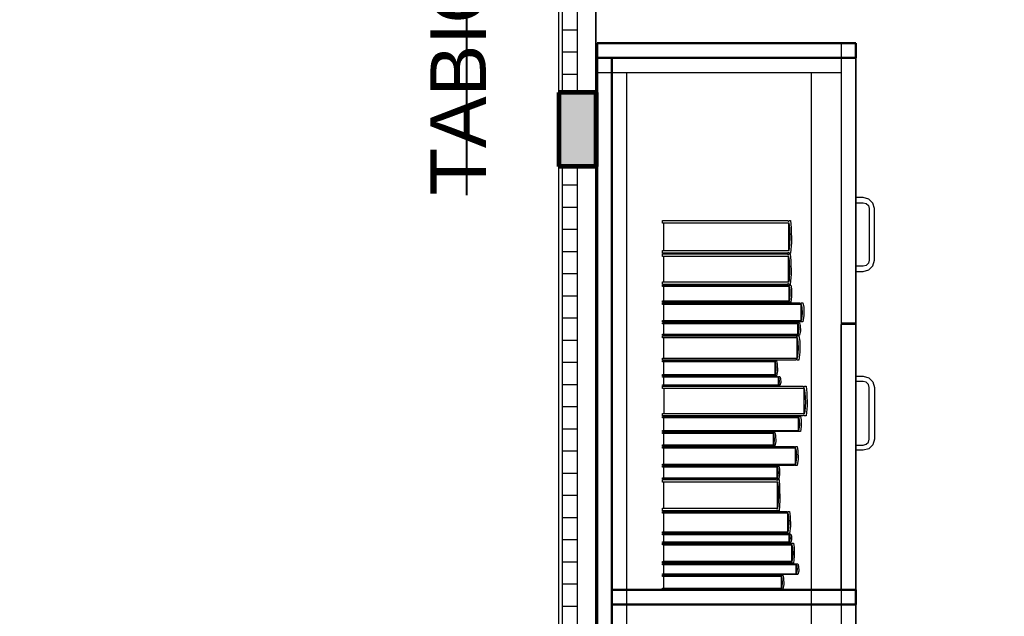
# Model space of a CAD drawing. Header units: inches. Extents: x -19 to 5698, y -728 to 92.
# Drawn here: x 204.291 to 205.623, y 9.016 to 9.824 of the extents above; entities that cross this region are included whole.
import ezdxf

# ---------------------------------------------------------------- set-up
doc = ezdxf.new("R2010")
doc.units = ezdxf.units.IN
doc.header["$MEASUREMENT"] = 0
doc.set_wipeout_variables(frame=1)
doc.linetypes.add('Wipeout_Contour', pattern=[1, 0, -1])
doc.layers.get('0').update_dxf_attribs({"color": 61})
for name, color, linetype in [('02 _ ARQ _ ZON _ Espacio.3D', 7, 'Continuous'), ('Acabado - Muros', 7, 'Continuous'), ('Interior - Mobiliario', 7, 'Continuous'), ('Notas - Etiquetas', 7, 'Continuous')]:
    doc.layers.add(name, color=color, linetype=linetype)
doc.styles.add('Estilo_Generado_4', font='swisse.ttf')
doc.dimstyles.new('Estilo_Generado__8', dxfattribs={"dimtxt": 0.18, "dimasz": 0.0912, "dimexe": 0.18, "dimexo": 0.0625, "dimgap": 0, "dimtad": 0, "dimtih": 1, "dimtoh": 1, "dimdec": 4, "dimzin": 0, "dimdsep": 46, "dimcen": 0.09, "dimadec": 0, "dimazin": 0, "dimtfac": 1, "dimtdec": 4, "dimtmove": 0, "dimatfit": 3, "dimldrblk": 'ARROWHEAD_5', "dimfxl": 1, "dimtolj": 1, "dimtzin": 0, "dimarcsym": 0})
pattern_1 = [(0, (185.000038, 1e-08), (0, 0.03), [])]

# ---------------------------------------------------------------- blocks, each defined once
blk = doc.blocks.new('ARROWHEAD_5')
at = {"linetype": 'Continuous', "lineweight": 0}
blk.add_hatch(color=0, dxfattribs=at).paths.add_polyline_path([(-1, 0.2679), (0, 0), (-1, -0.2679)])
at = {"color": 0, "linetype": 'Continuous', "lineweight": 0}
blk.add_line((0, 0), (-1, 0), dxfattribs=at)

msp = doc.modelspace()

# ---------------------------------------------------------------- linework, layer by layer
at = {"layer": '02 _ ARQ _ ZON _ Espacio.3D', "color": 254, "linetype": 'Continuous', "lineweight": 0, "flags": 128}
for points in [[(205.0199, 6.5), (205.02, 18.6001), (193.32, 18.6001), (193.32, 6.5)], [(208.57, 16.1), (208.07, 16.1), (208.07, 17.35), (205.07, 17.35), (205.07, 6.45), (207.5228, 6.4503), (207.5228, 7.7), (207.7528, 7.7), (208.07, 7.7), (208.07, 8.1), (208.57, 8.1), (208.57, 7.2), (207.6661, 7.2), (207.6661, 6.45), (212.1198, 6.45), (212.1198, 7.7005), (212.1198, 17.3498), (208.97, 17.3498), (208.97, 16.9001), (208.57, 16.9)]]:
    msp.add_lwpolyline(points, close=True, dxfattribs=at)
at = {"layer": 'Interior - Mobiliario', "color": 175, "linetype": 'Continuous', "lineweight": 13}
for p, q in [((205.0918, 9.7719), (205.4018, 9.7719)), ((205.0918, 8.3119), (205.0918, 9.7719)), ((205.4018, 9.7719), (205.4018, 8.3119)), ((205.1118, 9.7519), (205.3618, 9.7519)), ((205.3618, 9.7519), (205.4018, 9.7519)), ((205.4318, 9.5829), (205.4218, 9.5829)), ((205.4218, 9.5829), (205.4218, 9.5759)), ((205.4218, 9.5759), (205.4318, 9.5759)), ((205.4393, 9.5809), (205.4318, 9.5829)), ((205.4318, 9.5759), (205.4358, 9.5748)), ((205.4358, 9.5748), (205.4387, 9.5719)), ((205.4447, 9.5754), (205.4393, 9.5809)), ((205.4468, 9.5679), (205.4447, 9.5754)), ((205.4387, 9.5719), (205.4398, 9.5679)), ((205.4398, 9.5679), (205.4398, 9.4979)), ((205.4468, 9.4979), (205.4468, 9.5679)), ((205.1604, 9.5481), (205.1604, 9.5516)), ((205.1604, 9.5516), (205.3296, 9.5516)), ((205.3316, 9.5481), (205.1604, 9.5481)), ((205.1621, 9.511), (205.1621, 9.5481)), ((205.3296, 9.5516), (205.3297, 9.5514)), ((205.3297, 9.5514), (205.3299, 9.5512)), ((205.3299, 9.5512), (205.3302, 9.551)), ((205.3302, 9.551), (205.3304, 9.5509)), ((205.3304, 9.5509), (205.3307, 9.5509)), ((205.3307, 9.5509), (205.3309, 9.551)), ((205.3308, 9.5481), (205.3308, 9.511)), ((205.3309, 9.551), (205.3312, 9.5512)), ((205.3312, 9.5512), (205.3314, 9.5515)), ((205.3314, 9.5515), (205.3315, 9.5516)), ((205.3315, 9.5516), (205.3334, 9.5516)), ((205.3324, 9.5415), (205.3316, 9.5481)), ((205.3334, 9.5516), (205.3343, 9.542)), ((205.3329, 9.5279), (205.3324, 9.5415)), ((205.3343, 9.542), (205.3345, 9.5222)), ((205.3322, 9.5143), (205.3329, 9.5279)), ((205.3345, 9.5222), (205.3334, 9.5075)), ((205.1604, 9.5075), (205.1604, 9.511)), ((205.1604, 9.511), (205.3316, 9.511)), ((205.3296, 9.5075), (205.1604, 9.5075)), ((205.3297, 9.5076), (205.3296, 9.5075)), ((205.3299, 9.5079), (205.3297, 9.5076)), ((205.3301, 9.5081), (205.3299, 9.5079)), ((205.3304, 9.5082), (205.3301, 9.5081)), ((205.3306, 9.5082), (205.3304, 9.5082)), ((205.3309, 9.5081), (205.3306, 9.5082)), ((205.3311, 9.5079), (205.3309, 9.5081)), ((205.3314, 9.5077), (205.3311, 9.5079)), ((205.3315, 9.5075), (205.3314, 9.5077)), ((205.3334, 9.5075), (205.3315, 9.5075)), ((205.3316, 9.511), (205.3322, 9.5143)), ((205.1604, 9.5032), (205.1604, 9.5065)), ((205.1604, 9.5065), (205.3292, 9.5065)), ((205.3313, 9.5032), (205.1604, 9.5032)), ((205.1621, 9.4686), (205.1621, 9.5032)), ((205.3292, 9.5065), (205.3294, 9.5062)), ((205.3294, 9.5062), (205.3296, 9.506)), ((205.3296, 9.506), (205.3298, 9.5058)), ((205.3298, 9.5058), (205.3301, 9.5058)), ((205.3301, 9.5058), (205.3304, 9.5058)), ((205.3304, 9.5058), (205.3306, 9.5059)), ((205.3304, 9.5032), (205.3304, 9.4686)), ((205.3306, 9.5059), (205.3308, 9.506)), ((205.3308, 9.506), (205.3311, 9.5063)), ((205.3311, 9.5063), (205.3312, 9.5065)), ((205.3312, 9.5065), (205.333, 9.5065)), ((205.3321, 9.497), (205.3313, 9.5032)), ((205.3325, 9.4843), (205.3321, 9.497)), ((205.333, 9.5065), (205.334, 9.4974)), ((205.334, 9.4974), (205.3342, 9.479)), ((205.4387, 9.4939), (205.4358, 9.491)), ((205.4398, 9.4979), (205.4387, 9.4939)), ((205.4447, 9.4904), (205.4468, 9.4979)), ((205.3318, 9.4717), (205.3325, 9.4843)), ((205.4318, 9.4899), (205.4218, 9.4899)), ((205.4218, 9.4899), (205.4218, 9.4829)), ((205.4218, 9.4829), (205.4318, 9.4829)), ((205.4358, 9.491), (205.4318, 9.4899)), ((205.4318, 9.4829), (205.4393, 9.4849)), ((205.4393, 9.4849), (205.4447, 9.4904)), ((205.1604, 9.4653), (205.1604, 9.4686)), ((205.1604, 9.4686), (205.3313, 9.4686)), ((205.3313, 9.4686), (205.3318, 9.4717)), ((205.3342, 9.479), (205.333, 9.4653)), ((205.3292, 9.4653), (205.1604, 9.4653)), ((205.1604, 9.4625), (205.1604, 9.4643)), ((205.1604, 9.4643), (205.3298, 9.4643)), ((205.3319, 9.4625), (205.1604, 9.4625)), ((205.1621, 9.4431), (205.1621, 9.4625)), ((205.3293, 9.4655), (205.3292, 9.4653)), ((205.3296, 9.4657), (205.3293, 9.4655)), ((205.3298, 9.4659), (205.3296, 9.4657)), ((205.33, 9.466), (205.3298, 9.4659)), ((205.3298, 9.4643), (205.33, 9.4642)), ((205.3303, 9.466), (205.33, 9.466)), ((205.33, 9.4642), (205.3302, 9.464)), ((205.3302, 9.464), (205.3304, 9.464)), ((205.3305, 9.4659), (205.3303, 9.466)), ((205.3304, 9.464), (205.3307, 9.4639)), ((205.3308, 9.4658), (205.3305, 9.4659)), ((205.3307, 9.4639), (205.3309, 9.4639)), ((205.331, 9.4655), (205.3308, 9.4658)), ((205.3309, 9.4639), (205.3312, 9.464)), ((205.3312, 9.4653), (205.331, 9.4655)), ((205.331, 9.4625), (205.331, 9.4431)), ((205.333, 9.4653), (205.3312, 9.4653)), ((205.3312, 9.464), (205.3314, 9.4641)), ((205.3314, 9.4641), (205.3316, 9.4642)), ((205.3316, 9.4642), (205.3317, 9.4643)), ((205.3317, 9.4643), (205.3336, 9.4643)), ((205.3327, 9.459), (205.3319, 9.4625)), ((205.3331, 9.4519), (205.3327, 9.459)), ((205.3336, 9.4643), (205.3346, 9.4592)), ((205.3346, 9.4592), (205.3348, 9.4489)), ((205.1604, 9.4412), (205.1604, 9.4431)), ((205.1604, 9.4431), (205.3319, 9.4431)), ((205.3298, 9.4412), (205.1604, 9.4412)), ((205.3299, 9.4413), (205.3298, 9.4412)), ((205.3301, 9.4414), (205.3299, 9.4413)), ((205.3304, 9.4415), (205.3301, 9.4414)), ((205.3306, 9.4416), (205.3304, 9.4415)), ((205.3309, 9.4416), (205.3306, 9.4416)), ((205.3311, 9.4416), (205.3309, 9.4416)), ((205.3314, 9.4415), (205.3311, 9.4416)), ((205.3316, 9.4413), (205.3314, 9.4415)), ((205.3317, 9.4412), (205.3316, 9.4413)), ((205.3336, 9.4412), (205.3317, 9.4412)), ((205.3319, 9.4431), (205.3324, 9.4448)), ((205.3324, 9.4448), (205.3331, 9.4519)), ((205.3348, 9.4489), (205.3336, 9.4412)), ((205.1604, 9.4381), (205.1604, 9.4402)), ((205.1604, 9.4402), (205.346, 9.4402)), ((205.3482, 9.4381), (205.1604, 9.4381)), ((205.1623, 9.4165), (205.1623, 9.4381)), ((205.346, 9.4402), (205.3461, 9.4401)), ((205.3461, 9.4401), (205.3464, 9.4399)), ((205.3464, 9.4399), (205.3466, 9.4398)), ((205.3466, 9.4398), (205.3469, 9.4398)), ((205.3469, 9.4398), (205.3472, 9.4398)), ((205.3472, 9.4398), (205.3474, 9.4398)), ((205.3473, 9.4381), (205.3473, 9.4165)), ((205.3474, 9.4398), (205.3477, 9.44)), ((205.3477, 9.44), (205.3479, 9.4401)), ((205.3479, 9.4401), (205.3481, 9.4402)), ((205.3481, 9.4402), (205.3501, 9.4402)), ((205.3491, 9.4343), (205.3482, 9.4381)), ((205.3496, 9.4264), (205.3491, 9.4343)), ((205.3501, 9.4402), (205.3512, 9.4346)), ((205.3512, 9.4346), (205.3514, 9.4231)), ((205.1604, 9.4145), (205.1604, 9.4165)), ((205.1604, 9.4165), (205.3482, 9.4165)), ((205.346, 9.4145), (205.1604, 9.4145)), ((205.3461, 9.4146), (205.346, 9.4145)), ((205.3463, 9.4147), (205.3461, 9.4146)), ((205.3466, 9.4148), (205.3463, 9.4147)), ((205.3468, 9.4149), (205.3466, 9.4148)), ((205.3471, 9.4149), (205.3468, 9.4149)), ((205.3474, 9.4149), (205.3471, 9.4149)), ((205.3476, 9.4148), (205.3474, 9.4149)), ((205.3479, 9.4146), (205.3476, 9.4148)), ((205.3481, 9.4145), (205.3479, 9.4146)), ((205.3501, 9.4145), (205.3481, 9.4145)), ((205.3482, 9.4165), (205.3488, 9.4185)), ((205.3488, 9.4185), (205.3496, 9.4264)), ((205.3514, 9.4231), (205.3501, 9.4145)), ((205.1604, 9.4121), (205.1604, 9.4135)), ((205.1604, 9.4135), (205.3415, 9.4135)), ((205.3437, 9.4121), (205.1604, 9.4121)), ((205.1623, 9.398), (205.1623, 9.4121)), ((205.3415, 9.4135), (205.3417, 9.4134)), ((205.3417, 9.4134), (205.3419, 9.4133)), ((205.3419, 9.4133), (205.3422, 9.4132)), ((205.3422, 9.4132), (205.3424, 9.4132)), ((205.3424, 9.4132), (205.3427, 9.4132)), ((205.3427, 9.4132), (205.343, 9.4132)), ((205.3428, 9.4121), (205.3428, 9.398)), ((205.343, 9.4132), (205.3432, 9.4133)), ((205.3432, 9.4133), (205.3435, 9.4134)), ((205.3435, 9.4134), (205.3436, 9.4135)), ((205.3436, 9.4135), (205.3456, 9.4135)), ((205.3446, 9.4096), (205.3437, 9.4121)), ((205.3443, 9.3993), (205.345, 9.4045)), ((205.345, 9.4045), (205.3446, 9.4096)), ((205.3456, 9.4135), (205.3466, 9.4098)), ((205.3468, 9.4023), (205.3456, 9.3967)), ((205.3466, 9.4098), (205.3468, 9.4023)), ((205.4218, 9.4129), (205.4018, 9.4129)), ((205.4218, 9.4109), (205.4018, 9.4109)), ((205.1604, 9.3967), (205.1604, 9.398)), ((205.1604, 9.398), (205.3437, 9.398)), ((205.3415, 9.3967), (205.1604, 9.3967)), ((205.1604, 9.3931), (205.1604, 9.3957)), ((205.1604, 9.3957), (205.3407, 9.3957)), ((205.3429, 9.3931), (205.1604, 9.3931)), ((205.1623, 9.3655), (205.1623, 9.3931)), ((205.3407, 9.3957), (205.3409, 9.3955)), ((205.3409, 9.3955), (205.3411, 9.3953)), ((205.3411, 9.3953), (205.3414, 9.3952)), ((205.3414, 9.3952), (205.3416, 9.3952)), ((205.3416, 9.3968), (205.3415, 9.3967)), ((205.3418, 9.3969), (205.3416, 9.3968)), ((205.3416, 9.3952), (205.3419, 9.3952)), ((205.3421, 9.3969), (205.3418, 9.3969)), ((205.3419, 9.3952), (205.3422, 9.3952)), ((205.342, 9.3931), (205.342, 9.3655)), ((205.3424, 9.397), (205.3421, 9.3969)), ((205.3422, 9.3952), (205.3424, 9.3954)), ((205.3426, 9.397), (205.3424, 9.397)), ((205.3424, 9.3954), (205.3426, 9.3956)), ((205.3429, 9.397), (205.3426, 9.397)), ((205.3426, 9.3956), (205.3428, 9.3957)), ((205.3428, 9.3957), (205.3448, 9.3957)), ((205.3432, 9.3969), (205.3429, 9.397)), ((205.3438, 9.3882), (205.3429, 9.3931)), ((205.3434, 9.3968), (205.3432, 9.3969)), ((205.3436, 9.3967), (205.3434, 9.3968)), ((205.3456, 9.3967), (205.3436, 9.3967)), ((205.3437, 9.398), (205.3443, 9.3993)), ((205.3442, 9.3781), (205.3438, 9.3882)), ((205.3448, 9.3957), (205.3458, 9.3885)), ((205.3458, 9.3885), (205.346, 9.3738)), ((205.3435, 9.368), (205.3442, 9.3781)), ((205.346, 9.3738), (205.3448, 9.3629)), ((205.1604, 9.3629), (205.1604, 9.3655)), ((205.1604, 9.3655), (205.3429, 9.3655)), ((205.3407, 9.3629), (205.1604, 9.3629)), ((205.1604, 9.3603), (205.1604, 9.3619)), ((205.1604, 9.3619), (205.3111, 9.3619)), ((205.3111, 9.3619), (205.3113, 9.3618)), ((205.3113, 9.3618), (205.3115, 9.3617)), ((205.3115, 9.3617), (205.3117, 9.3616)), ((205.3117, 9.3616), (205.3119, 9.3616)), ((205.3119, 9.3616), (205.3121, 9.3616)), ((205.3121, 9.3616), (205.3124, 9.3616)), ((205.3124, 9.3616), (205.3126, 9.3617)), ((205.3126, 9.3617), (205.3128, 9.3618)), ((205.3128, 9.3618), (205.3129, 9.3619)), ((205.3129, 9.3619), (205.3145, 9.3619)), ((205.3145, 9.3619), (205.3154, 9.3574)), ((205.3408, 9.363), (205.3407, 9.3629)), ((205.341, 9.3632), (205.3408, 9.363)), ((205.3413, 9.3634), (205.341, 9.3632)), ((205.3416, 9.3634), (205.3413, 9.3634)), ((205.3418, 9.3635), (205.3416, 9.3634)), ((205.3421, 9.3634), (205.3418, 9.3635)), ((205.3424, 9.3633), (205.3421, 9.3634)), ((205.3426, 9.3631), (205.3424, 9.3633)), ((205.3428, 9.3629), (205.3426, 9.3631)), ((205.3448, 9.3629), (205.3428, 9.3629)), ((205.3429, 9.3655), (205.3435, 9.368)), ((205.313, 9.3603), (205.1604, 9.3603)), ((205.162, 9.3432), (205.162, 9.3603)), ((205.3122, 9.3603), (205.3122, 9.3432)), ((205.3137, 9.3572), (205.313, 9.3603)), ((205.3134, 9.3447), (205.3141, 9.3509)), ((205.3141, 9.3509), (205.3137, 9.3572)), ((205.3156, 9.3483), (205.3145, 9.3415)), ((205.3154, 9.3574), (205.3156, 9.3483)), ((205.1604, 9.3415), (205.1604, 9.3432)), ((205.1604, 9.3432), (205.313, 9.3432)), ((205.3111, 9.3415), (205.1604, 9.3415)), ((205.1604, 9.3396), (205.1604, 9.3405)), ((205.1604, 9.3405), (205.3156, 9.3405)), ((205.3175, 9.3396), (205.1604, 9.3396)), ((205.162, 9.3294), (205.162, 9.3396)), ((205.3112, 9.3416), (205.3111, 9.3415)), ((205.3114, 9.3417), (205.3112, 9.3416)), ((205.3116, 9.3418), (205.3114, 9.3417)), ((205.3119, 9.3419), (205.3116, 9.3418)), ((205.3121, 9.3419), (205.3119, 9.3419)), ((205.3123, 9.3418), (205.3121, 9.3419)), ((205.3125, 9.3418), (205.3123, 9.3418)), ((205.3127, 9.3416), (205.3125, 9.3418)), ((205.3129, 9.3415), (205.3127, 9.3416)), ((205.3145, 9.3415), (205.3129, 9.3415)), ((205.313, 9.3432), (205.3134, 9.3447)), ((205.3156, 9.3405), (205.3157, 9.3405)), ((205.3157, 9.3405), (205.3159, 9.3404)), ((205.3159, 9.3404), (205.3161, 9.3403)), ((205.3161, 9.3403), (205.3163, 9.3403)), ((205.3163, 9.3403), (205.3166, 9.3403)), ((205.3166, 9.3403), (205.3168, 9.3404)), ((205.3167, 9.3396), (205.3167, 9.3294)), ((205.3168, 9.3404), (205.317, 9.3404)), ((205.317, 9.3404), (205.3172, 9.3405)), ((205.3172, 9.3405), (205.3173, 9.3405)), ((205.3173, 9.3405), (205.319, 9.3405)), ((205.3182, 9.3378), (205.3175, 9.3396)), ((205.3179, 9.3304), (205.3186, 9.3341)), ((205.3186, 9.3341), (205.3182, 9.3378)), ((205.319, 9.3405), (205.3199, 9.3379)), ((205.3199, 9.3379), (205.3201, 9.3325)), ((205.4218, 9.3409), (205.4318, 9.3409)), ((205.4218, 9.3339), (205.4218, 9.3409)), ((205.4318, 9.3339), (205.4218, 9.3339)), ((205.4318, 9.3409), (205.4393, 9.3389)), ((205.4358, 9.3328), (205.4318, 9.3339)), ((205.4393, 9.3389), (205.4447, 9.3334)), ((205.1604, 9.3285), (205.1604, 9.3294)), ((205.1604, 9.3294), (205.3175, 9.3294)), ((205.3156, 9.3285), (205.1604, 9.3285)), ((205.1604, 9.3243), (205.1604, 9.3275)), ((205.1604, 9.3275), (205.3502, 9.3275)), ((205.3525, 9.3243), (205.1604, 9.3243)), ((205.1624, 9.2906), (205.1624, 9.3243)), ((205.3158, 9.3286), (205.3156, 9.3285)), ((205.3156, 9.3285), (205.3156, 9.3285)), ((205.3161, 9.3287), (205.3158, 9.3286)), ((205.3163, 9.3287), (205.3161, 9.3287)), ((205.3165, 9.3287), (205.3163, 9.3287)), ((205.3168, 9.3287), (205.3165, 9.3287)), ((205.317, 9.3286), (205.3168, 9.3287)), ((205.3172, 9.3286), (205.317, 9.3286)), ((205.3173, 9.3285), (205.3172, 9.3286)), ((205.319, 9.3285), (205.3173, 9.3285)), ((205.3175, 9.3294), (205.3179, 9.3304)), ((205.3201, 9.3325), (205.319, 9.3285)), ((205.3502, 9.3275), (205.3503, 9.3273)), ((205.3503, 9.3273), (205.3506, 9.327)), ((205.3506, 9.327), (205.3508, 9.3269)), ((205.3508, 9.3269), (205.3511, 9.3268)), ((205.3511, 9.3268), (205.3514, 9.3268)), ((205.3514, 9.3268), (205.3517, 9.3269)), ((205.3515, 9.3243), (205.3515, 9.2906)), ((205.3517, 9.3269), (205.352, 9.3271)), ((205.352, 9.3271), (205.3522, 9.3273)), ((205.3522, 9.3273), (205.3523, 9.3275)), ((205.3523, 9.3275), (205.3544, 9.3275)), ((205.3534, 9.3183), (205.3525, 9.3243)), ((205.3544, 9.3275), (205.3555, 9.3187)), ((205.4387, 9.3299), (205.4358, 9.3328)), ((205.4398, 9.3259), (205.4387, 9.3299)), ((205.4398, 9.2559), (205.4398, 9.3259)), ((205.4447, 9.3334), (205.4468, 9.3259)), ((205.4468, 9.3259), (205.4468, 9.2559)), ((205.3539, 9.306), (205.3534, 9.3183)), ((205.3555, 9.3187), (205.3557, 9.3008)), ((205.3531, 9.2937), (205.3539, 9.306)), ((205.3557, 9.3008), (205.3544, 9.2874)), ((205.1604, 9.2874), (205.1604, 9.2906)), ((205.1604, 9.2906), (205.3525, 9.2906)), ((205.3502, 9.2874), (205.1604, 9.2874)), ((205.1604, 9.2848), (205.1604, 9.2864)), ((205.1604, 9.2864), (205.3426, 9.2864)), ((205.3448, 9.2848), (205.1604, 9.2848)), ((205.1623, 9.2676), (205.1623, 9.2848)), ((205.3426, 9.2864), (205.3427, 9.2863)), ((205.3427, 9.2863), (205.343, 9.2862)), ((205.343, 9.2862), (205.3432, 9.2861)), ((205.3432, 9.2861), (205.3435, 9.2861)), ((205.3435, 9.2861), (205.3438, 9.2861)), ((205.3438, 9.2861), (205.344, 9.2861)), ((205.3439, 9.2848), (205.3439, 9.2676)), ((205.344, 9.2861), (205.3443, 9.2862)), ((205.3443, 9.2862), (205.3445, 9.2864)), ((205.3445, 9.2864), (205.3446, 9.2864)), ((205.3446, 9.2864), (205.3467, 9.2864)), ((205.3456, 9.2817), (205.3448, 9.2848)), ((205.3461, 9.2754), (205.3456, 9.2817)), ((205.3467, 9.2864), (205.3477, 9.2819)), ((205.3477, 9.2819), (205.3479, 9.2728)), ((205.3503, 9.2876), (205.3502, 9.2874)), ((205.3505, 9.2878), (205.3503, 9.2876)), ((205.3508, 9.288), (205.3505, 9.2878)), ((205.3511, 9.2881), (205.3508, 9.288)), ((205.3514, 9.2881), (205.3511, 9.2881)), ((205.3516, 9.288), (205.3514, 9.2881)), ((205.3519, 9.2879), (205.3516, 9.288)), ((205.3522, 9.2876), (205.3519, 9.2879)), ((205.3523, 9.2874), (205.3522, 9.2876)), ((205.3544, 9.2874), (205.3523, 9.2874)), ((205.3525, 9.2906), (205.3531, 9.2937)), ((205.1604, 9.266), (205.1604, 9.2676)), ((205.1604, 9.2676), (205.3448, 9.2676)), ((205.3448, 9.2676), (205.3453, 9.2692)), ((205.3453, 9.2692), (205.3461, 9.2754)), ((205.3479, 9.2728), (205.3467, 9.266)), ((205.3426, 9.266), (205.1604, 9.266)), ((205.1604, 9.2635), (205.1604, 9.265)), ((205.1604, 9.265), (205.309, 9.265)), ((205.3108, 9.2635), (205.1604, 9.2635)), ((205.1619, 9.2482), (205.1619, 9.2635)), ((205.309, 9.265), (205.3092, 9.2649)), ((205.3092, 9.2649), (205.3094, 9.2648)), ((205.3094, 9.2648), (205.3096, 9.2647)), ((205.3096, 9.2647), (205.3098, 9.2647)), ((205.3098, 9.2647), (205.31, 9.2647)), ((205.31, 9.2647), (205.3102, 9.2647)), ((205.3101, 9.2635), (205.3101, 9.2482)), ((205.3102, 9.2647), (205.3104, 9.2648)), ((205.3104, 9.2648), (205.3106, 9.2649)), ((205.3106, 9.2649), (205.3107, 9.265)), ((205.3107, 9.265), (205.3124, 9.265)), ((205.3115, 9.2608), (205.3108, 9.2635)), ((205.3113, 9.2496), (205.3119, 9.2552)), ((205.3119, 9.2552), (205.3115, 9.2608)), ((205.3124, 9.265), (205.3132, 9.261)), ((205.3132, 9.261), (205.3134, 9.2529)), ((205.3427, 9.2661), (205.3426, 9.266)), ((205.3429, 9.2662), (205.3427, 9.2661)), ((205.3432, 9.2663), (205.3429, 9.2662)), ((205.3434, 9.2663), (205.3432, 9.2663)), ((205.3437, 9.2663), (205.3434, 9.2663)), ((205.344, 9.2663), (205.3437, 9.2663)), ((205.3442, 9.2662), (205.344, 9.2663)), ((205.3445, 9.2661), (205.3442, 9.2662)), ((205.3446, 9.266), (205.3445, 9.2661)), ((205.3467, 9.266), (205.3446, 9.266)), ((205.4387, 9.2519), (205.4398, 9.2559)), ((205.4468, 9.2559), (205.4447, 9.2484)), ((205.1604, 9.2468), (205.1604, 9.2482)), ((205.1604, 9.2482), (205.3108, 9.2482)), ((205.309, 9.2468), (205.1604, 9.2468)), ((205.1604, 9.2437), (205.1604, 9.2458)), ((205.1604, 9.2458), (205.3384, 9.2458)), ((205.3406, 9.2437), (205.1604, 9.2437)), ((205.1622, 9.2222), (205.1622, 9.2437)), ((205.3091, 9.2469), (205.309, 9.2468)), ((205.3093, 9.247), (205.3091, 9.2469)), ((205.3095, 9.247), (205.3093, 9.247)), ((205.3097, 9.2471), (205.3095, 9.247)), ((205.31, 9.2471), (205.3097, 9.2471)), ((205.3102, 9.2471), (205.31, 9.2471)), ((205.3104, 9.247), (205.3102, 9.2471)), ((205.3106, 9.2469), (205.3104, 9.247)), ((205.3107, 9.2468), (205.3106, 9.2469)), ((205.3124, 9.2468), (205.3107, 9.2468)), ((205.3108, 9.2482), (205.3113, 9.2496)), ((205.3134, 9.2529), (205.3124, 9.2468)), ((205.3384, 9.2458), (205.3386, 9.2457)), ((205.3386, 9.2457), (205.3388, 9.2455)), ((205.3388, 9.2455), (205.339, 9.2454)), ((205.339, 9.2454), (205.3393, 9.2454)), ((205.3393, 9.2454), (205.3396, 9.2454)), ((205.3396, 9.2454), (205.3398, 9.2454)), ((205.3397, 9.2437), (205.3397, 9.2222)), ((205.3398, 9.2454), (205.3401, 9.2455)), ((205.3401, 9.2455), (205.3403, 9.2457)), ((205.3403, 9.2457), (205.3404, 9.2458)), ((205.3404, 9.2458), (205.3424, 9.2458)), ((205.3414, 9.2399), (205.3406, 9.2437)), ((205.3424, 9.2458), (205.3434, 9.2402)), ((205.4218, 9.2479), (205.4318, 9.2479)), ((205.4218, 9.2409), (205.4218, 9.2479)), ((205.4318, 9.2409), (205.4218, 9.2409)), ((205.4318, 9.2479), (205.4358, 9.249)), ((205.4393, 9.2429), (205.4318, 9.2409)), ((205.4358, 9.249), (205.4387, 9.2519)), ((205.4447, 9.2484), (205.4393, 9.2429)), ((205.3411, 9.2241), (205.3419, 9.232)), ((205.3419, 9.232), (205.3414, 9.2399)), ((205.3436, 9.2287), (205.3424, 9.2201)), ((205.3434, 9.2402), (205.3436, 9.2287)), ((205.1604, 9.2201), (205.1604, 9.2222)), ((205.1604, 9.2222), (205.3406, 9.2222)), ((205.3384, 9.2201), (205.1604, 9.2201)), ((205.1604, 9.2178), (205.1604, 9.2191)), ((205.1604, 9.2191), (205.314, 9.2191)), ((205.3159, 9.2178), (205.1604, 9.2178)), ((205.162, 9.2035), (205.162, 9.2178)), ((205.314, 9.2191), (205.3141, 9.219)), ((205.3141, 9.219), (205.3144, 9.2189)), ((205.3144, 9.2189), (205.3146, 9.2189)), ((205.3146, 9.2189), (205.3148, 9.2189)), ((205.3148, 9.2189), (205.315, 9.2189)), ((205.315, 9.2189), (205.3153, 9.2189)), ((205.3151, 9.2178), (205.3151, 9.2035)), ((205.3153, 9.2189), (205.3155, 9.219)), ((205.3155, 9.219), (205.3157, 9.2191)), ((205.3157, 9.2191), (205.3158, 9.2191)), ((205.3158, 9.2191), (205.3175, 9.2191)), ((205.3166, 9.2152), (205.3159, 9.2178)), ((205.317, 9.21), (205.3166, 9.2152)), ((205.3175, 9.2191), (205.3183, 9.2154)), ((205.3183, 9.2154), (205.3185, 9.2078)), ((205.3385, 9.2202), (205.3384, 9.2201)), ((205.3387, 9.2204), (205.3385, 9.2202)), ((205.339, 9.2205), (205.3387, 9.2204)), ((205.3393, 9.2206), (205.339, 9.2205)), ((205.3395, 9.2206), (205.3393, 9.2206)), ((205.3398, 9.2205), (205.3395, 9.2206)), ((205.34, 9.2204), (205.3398, 9.2205)), ((205.3403, 9.2203), (205.34, 9.2204)), ((205.3404, 9.2201), (205.3403, 9.2203)), ((205.3424, 9.2201), (205.3404, 9.2201)), ((205.3406, 9.2222), (205.3411, 9.2241)), ((205.1604, 9.2022), (205.1604, 9.2035)), ((205.1604, 9.2035), (205.3159, 9.2035)), ((205.314, 9.2022), (205.1604, 9.2022)), ((205.1604, 9.1978), (205.1604, 9.2012)), ((205.1604, 9.2012), (205.3144, 9.2012)), ((205.3141, 9.2022), (205.314, 9.2022)), ((205.3143, 9.2023), (205.3141, 9.2022)), ((205.3145, 9.2024), (205.3143, 9.2023)), ((205.3144, 9.2012), (205.3145, 9.2009)), ((205.3147, 9.2024), (205.3145, 9.2024)), ((205.3145, 9.2009), (205.3147, 9.2007)), ((205.315, 9.2024), (205.3147, 9.2024)), ((205.3147, 9.2007), (205.315, 9.2005)), ((205.3152, 9.2024), (205.315, 9.2024)), ((205.3154, 9.2023), (205.3152, 9.2024)), ((205.3156, 9.2022), (205.3154, 9.2023)), ((205.3158, 9.2022), (205.3156, 9.2022)), ((205.3156, 9.2006), (205.3159, 9.2007)), ((205.3175, 9.2022), (205.3158, 9.2022)), ((205.3159, 9.2035), (205.3164, 9.2048)), ((205.3159, 9.2007), (205.3161, 9.201)), ((205.3161, 9.201), (205.3161, 9.2012)), ((205.3161, 9.2012), (205.3179, 9.2012)), ((205.3164, 9.2048), (205.317, 9.21)), ((205.3185, 9.2078), (205.3175, 9.2022)), ((205.3179, 9.2012), (205.3187, 9.1919)), ((205.3163, 9.1978), (205.1604, 9.1978)), ((205.162, 9.1623), (205.162, 9.1978)), ((205.315, 9.2005), (205.3152, 9.2004)), ((205.3152, 9.2004), (205.3154, 9.2005)), ((205.3154, 9.2005), (205.3156, 9.2006)), ((205.3155, 9.1978), (205.3155, 9.1623)), ((205.317, 9.1915), (205.3163, 9.1978)), ((205.3174, 9.1785), (205.317, 9.1915)), ((205.3187, 9.1919), (205.3189, 9.173)), ((205.3167, 9.1655), (205.3174, 9.1785)), ((205.1604, 9.159), (205.1604, 9.1623)), ((205.1604, 9.1623), (205.3163, 9.1623)), ((205.3163, 9.1623), (205.3167, 9.1655)), ((205.3189, 9.173), (205.3179, 9.159)), ((205.3144, 9.159), (205.1604, 9.159)), ((205.1604, 9.1556), (205.1604, 9.158)), ((205.1604, 9.158), (205.3282, 9.158)), ((205.3303, 9.1556), (205.1604, 9.1556)), ((205.1621, 9.1305), (205.1621, 9.1556)), ((205.3145, 9.1591), (205.3144, 9.159)), ((205.3147, 9.1594), (205.3145, 9.1591)), ((205.3149, 9.1596), (205.3147, 9.1594)), ((205.3151, 9.1597), (205.3149, 9.1596)), ((205.3154, 9.1597), (205.3151, 9.1597)), ((205.3156, 9.1596), (205.3154, 9.1597)), ((205.3158, 9.1594), (205.3156, 9.1596)), ((205.316, 9.1592), (205.3158, 9.1594)), ((205.3161, 9.159), (205.316, 9.1592)), ((205.3179, 9.159), (205.3161, 9.159)), ((205.3282, 9.158), (205.3284, 9.1578)), ((205.3284, 9.1578), (205.3286, 9.1576)), ((205.3286, 9.1576), (205.3288, 9.1575)), ((205.3288, 9.1575), (205.3291, 9.1575)), ((205.3291, 9.1575), (205.3294, 9.1575)), ((205.3294, 9.1575), (205.3296, 9.1575)), ((205.3294, 9.1556), (205.3294, 9.1305)), ((205.3296, 9.1575), (205.3298, 9.1577)), ((205.3298, 9.1577), (205.3301, 9.1578)), ((205.3301, 9.1578), (205.3301, 9.158)), ((205.3301, 9.158), (205.332, 9.158)), ((205.3311, 9.1511), (205.3303, 9.1556)), ((205.3315, 9.1419), (205.3311, 9.1511)), ((205.332, 9.158), (205.333, 9.1514)), ((205.333, 9.1514), (205.3332, 9.1381)), ((205.3308, 9.1328), (205.3315, 9.1419)), ((205.3332, 9.1381), (205.332, 9.1281)), ((205.1604, 9.1281), (205.1604, 9.1305)), ((205.1604, 9.1305), (205.3303, 9.1305)), ((205.3282, 9.1281), (205.1604, 9.1281)), ((205.1604, 9.1262), (205.1604, 9.1271)), ((205.1604, 9.1271), (205.3299, 9.1271)), ((205.332, 9.1262), (205.1604, 9.1262)), ((205.1621, 9.1169), (205.1621, 9.1262)), ((205.3283, 9.1282), (205.3282, 9.1281)), ((205.3286, 9.1284), (205.3283, 9.1282)), ((205.3288, 9.1286), (205.3286, 9.1284)), ((205.329, 9.1286), (205.3288, 9.1286)), ((205.3293, 9.1286), (205.329, 9.1286)), ((205.3295, 9.1286), (205.3293, 9.1286)), ((205.3298, 9.1285), (205.3295, 9.1286)), ((205.33, 9.1283), (205.3298, 9.1285)), ((205.3299, 9.1271), (205.33, 9.1271)), ((205.3301, 9.1281), (205.33, 9.1283)), ((205.33, 9.1271), (205.3302, 9.127)), ((205.332, 9.1281), (205.3301, 9.1281)), ((205.3302, 9.127), (205.3305, 9.127)), ((205.3303, 9.1305), (205.3308, 9.1328)), ((205.3305, 9.127), (205.3307, 9.1269)), ((205.3307, 9.1269), (205.331, 9.1269)), ((205.331, 9.1269), (205.3312, 9.127)), ((205.3311, 9.1262), (205.3311, 9.1169)), ((205.3312, 9.127), (205.3315, 9.127)), ((205.3315, 9.127), (205.3317, 9.1271)), ((205.3317, 9.1271), (205.3318, 9.1271)), ((205.3318, 9.1271), (205.3337, 9.1271)), ((205.3327, 9.1246), (205.332, 9.1262)), ((205.3325, 9.1177), (205.3332, 9.1212)), ((205.3332, 9.1212), (205.3327, 9.1246)), ((205.3337, 9.1271), (205.3346, 9.1247)), ((205.3346, 9.1247), (205.3348, 9.1197)), ((205.1604, 9.116), (205.1604, 9.1169)), ((205.1604, 9.1169), (205.332, 9.1169)), ((205.3299, 9.116), (205.1604, 9.116)), ((205.1604, 9.1129), (205.1604, 9.115)), ((205.1604, 9.115), (205.3335, 9.115)), ((205.3356, 9.1129), (205.1604, 9.1129)), ((205.1622, 9.1129), (205.3347, 9.1129)), ((205.1622, 9.0902), (205.1622, 9.1129)), ((205.33, 9.1161), (205.3299, 9.116)), ((205.3302, 9.1161), (205.33, 9.1161)), ((205.3304, 9.1162), (205.3302, 9.1161)), ((205.3307, 9.1162), (205.3304, 9.1162)), ((205.3309, 9.1162), (205.3307, 9.1162)), ((205.3312, 9.1162), (205.3309, 9.1162)), ((205.3314, 9.1161), (205.3312, 9.1162)), ((205.3317, 9.1161), (205.3314, 9.1161)), ((205.3318, 9.116), (205.3317, 9.1161)), ((205.3337, 9.116), (205.3318, 9.116)), ((205.332, 9.1169), (205.3325, 9.1177)), ((205.3335, 9.115), (205.3336, 9.1149)), ((205.3336, 9.1149), (205.3338, 9.1147)), ((205.3348, 9.1197), (205.3337, 9.116)), ((205.3338, 9.1147), (205.3341, 9.1146)), ((205.3341, 9.1146), (205.3343, 9.1146)), ((205.3343, 9.1146), (205.3346, 9.1146)), ((205.3346, 9.1146), (205.3348, 9.1146)), ((205.3347, 9.1129), (205.3347, 9.0902)), ((205.3348, 9.1146), (205.3351, 9.1147)), ((205.3351, 9.1147), (205.3353, 9.1149)), ((205.3353, 9.1149), (205.3354, 9.115)), ((205.3354, 9.115), (205.3373, 9.115)), ((205.3364, 9.1088), (205.3356, 9.1129)), ((205.3368, 9.1005), (205.3364, 9.1088)), ((205.3373, 9.115), (205.3383, 9.1091)), ((205.3383, 9.1091), (205.3385, 9.0971)), ((205.3361, 9.0923), (205.3368, 9.1005)), ((205.3385, 9.0971), (205.3373, 9.0881)), ((205.1604, 9.0881), (205.1604, 9.0902)), ((205.1604, 9.0902), (205.3356, 9.0902)), ((205.3335, 9.0881), (205.1604, 9.0881)), ((205.1604, 9.0859), (205.1604, 9.0871)), ((205.1604, 9.0871), (205.3393, 9.0871)), ((205.3415, 9.0859), (205.1604, 9.0859)), ((205.3347, 9.0902), (205.1622, 9.0902)), ((205.1622, 9.0737), (205.1622, 9.0859)), ((205.3338, 9.0884), (205.3335, 9.0882)), ((205.3335, 9.0882), (205.3335, 9.0881)), ((205.334, 9.0885), (205.3338, 9.0884)), ((205.3343, 9.0885), (205.334, 9.0885)), ((205.3345, 9.0885), (205.3343, 9.0885)), ((205.3348, 9.0885), (205.3345, 9.0885)), ((205.335, 9.0884), (205.3348, 9.0885)), ((205.3353, 9.0882), (205.335, 9.0884)), ((205.3354, 9.0881), (205.3353, 9.0882)), ((205.3373, 9.0881), (205.3354, 9.0881)), ((205.3356, 9.0902), (205.3361, 9.0923)), ((205.3393, 9.0871), (205.3395, 9.087)), ((205.3395, 9.087), (205.3397, 9.0869)), ((205.3397, 9.0869), (205.34, 9.0869)), ((205.34, 9.0869), (205.3402, 9.0868)), ((205.3402, 9.0868), (205.3405, 9.0868)), ((205.3405, 9.0868), (205.3408, 9.0869)), ((205.3406, 9.0859), (205.3406, 9.0737)), ((205.3408, 9.0869), (205.341, 9.0869)), ((205.341, 9.0869), (205.3413, 9.087)), ((205.3413, 9.087), (205.3414, 9.0871)), ((205.3414, 9.0871), (205.3433, 9.0871)), ((205.3424, 9.0837), (205.3415, 9.0859)), ((205.3428, 9.0793), (205.3424, 9.0837)), ((205.3433, 9.0871), (205.3443, 9.0839)), ((205.3443, 9.0839), (205.3446, 9.0774)), ((205.1604, 9.0726), (205.1604, 9.0737)), ((205.1604, 9.0737), (205.3415, 9.0737)), ((205.3393, 9.0726), (205.1604, 9.0726)), ((205.1604, 9.0701), (205.1604, 9.0716)), ((205.1604, 9.0716), (205.3195, 9.0716)), ((205.3215, 9.0701), (205.1604, 9.0701)), ((205.3195, 9.0716), (205.3197, 9.0715)), ((205.3197, 9.0715), (205.3199, 9.0714)), ((205.3199, 9.0714), (205.3201, 9.0713)), ((205.3201, 9.0713), (205.3203, 9.0713)), ((205.3203, 9.0713), (205.3206, 9.0713)), ((205.3206, 9.0713), (205.3208, 9.0713)), ((205.3208, 9.0713), (205.321, 9.0714)), ((205.321, 9.0714), (205.3212, 9.0715)), ((205.3212, 9.0715), (205.3213, 9.0716)), ((205.3213, 9.0716), (205.3231, 9.0716)), ((205.3222, 9.0673), (205.3215, 9.0701)), ((205.3231, 9.0716), (205.324, 9.0675)), ((205.324, 9.0675), (205.3242, 9.0591)), ((205.3394, 9.0726), (205.3393, 9.0726)), ((205.3397, 9.0727), (205.3394, 9.0726)), ((205.3399, 9.0728), (205.3397, 9.0727)), ((205.3402, 9.0728), (205.3399, 9.0728)), ((205.3404, 9.0728), (205.3402, 9.0728)), ((205.3407, 9.0728), (205.3404, 9.0728)), ((205.341, 9.0727), (205.3407, 9.0728)), ((205.3412, 9.0726), (205.341, 9.0727)), ((205.3414, 9.0726), (205.3412, 9.0726)), ((205.3433, 9.0726), (205.3414, 9.0726)), ((205.3415, 9.0737), (205.3421, 9.0748)), ((205.3421, 9.0748), (205.3428, 9.0793)), ((205.3446, 9.0774), (205.3433, 9.0726)), ((205.3226, 9.0615), (205.3222, 9.0673))]:
    msp.add_line(p, q, dxfattribs=at)

# ---------------------------------------------------------------- texts
at = {"layer": 'Notas - Etiquetas', "color": 171, "linetype": 'Continuous', "lineweight": 13, "insert": (204.8952, 9.5859), "char_height": 0.075, "attachment_point": 4, "rotation": 90, "style": 'Estilo_Generado_4'}
msp.add_mtext('\\A1;{\\pql;\\fSwis721 Ex BT|b0|i0|c0|p34;TABIQUERIA FIJA 2 (VER DETALLE)\\fSwis721 Ex BT|b0|i0|c0|p34; }', dxfattribs=at)

# ---------------------------------------------------------------- leaders
at = {"layer": 'Notas - Etiquetas', "color": 144, "linetype": 'Continuous', "lineweight": 13, "annotation_type": 0, "has_hookline": 1, "hookline_direction": 1, "text_width": 1.9482, "horizontal_direction": (0, 1, 0)}
msp.add_leader([(205.035, 11.85), (204.8952, 11.7357), (204.8952, 9.5859)], dimstyle='Estilo_Generado__8', dxfattribs=at)

# ---------------------------------------------------------------- next in the draw order: wipeouts: each hides what was drawn before it
at = {"color": 254, "linetype": 'Wipeout_Contour', "lineweight": 0, "ltscale": 6513.59979}
msp.add_wipeout([(205.4218, 9.0519), (205.0918, 9.0519), (205.0918, 9.0319), (205.4218, 9.0319)], dxfattribs=at).dxf.layer = 'Interior - Mobiliario'

# ---------------------------------------------------------------- next in the draw order: linework, layer by layer
at = {"layer": 'Interior - Mobiliario', "color": 175, "linetype": 'Continuous', "lineweight": 13}
for p, q in [((205.1118, 9.7519), (205.1118, 8.3319)), ((205.3618, 8.3319), (205.3618, 9.7519)), ((205.4018, 9.7519), (205.4018, 8.3319)), ((205.4018, 9.0519), (205.4018, 9.4109)), ((205.4218, 9.0519), (205.4218, 9.4109)), ((205.162, 9.0544), (205.162, 9.0701)), ((205.3207, 9.0701), (205.3207, 9.0544)), ((205.1604, 9.0529), (205.1604, 9.0544)), ((205.1604, 9.0544), (205.3215, 9.0544)), ((205.3215, 9.0544), (205.322, 9.0558)), ((205.322, 9.0558), (205.3226, 9.0615)), ((205.3242, 9.0591), (205.3231, 9.0529)), ((205.0918, 9.0519), (205.4218, 9.0519)), ((205.0918, 9.0319), (205.0918, 9.0519)), ((205.3195, 9.0529), (205.1604, 9.0529)), ((205.3196, 9.053), (205.3195, 9.0529)), ((205.3198, 9.0531), (205.3196, 9.053)), ((205.32, 9.0532), (205.3198, 9.0531)), ((205.3203, 9.0532), (205.32, 9.0532)), ((205.3205, 9.0532), (205.3203, 9.0532)), ((205.3208, 9.0532), (205.3205, 9.0532)), ((205.321, 9.0531), (205.3208, 9.0532)), ((205.3212, 9.053), (205.321, 9.0531)), ((205.3213, 9.0529), (205.3212, 9.053)), ((205.3231, 9.0529), (205.3213, 9.0529)), ((205.4218, 9.0519), (205.4018, 9.0519)), ((205.4218, 9.0519), (205.4218, 9.0319)), ((205.4218, 9.0519), (205.4218, 9.0319)), ((205.4218, 9.0319), (205.0918, 9.0319)), ((205.4018, 9.0319), (205.4018, 8.6729)), ((205.4218, 9.0319), (205.4018, 9.0319)), ((205.4218, 9.0319), (205.4218, 8.6729))]:
    msp.add_line(p, q, dxfattribs=at)
at = {"layer": 'Interior - Mobiliario', "color": 175, "linetype": 'Continuous', "lineweight": 30}
for p, q in [((205.0918, 9.0319), (205.0918, 9.0519)), ((205.4218, 9.0519), (205.0918, 9.0519)), ((205.4218, 9.0319), (205.4218, 9.0519)), ((205.4218, 9.0319), (205.0918, 9.0319))]:
    msp.add_line(p, q, dxfattribs=at)

# ---------------------------------------------------------------- next in the draw order: wipeouts: each hides what was drawn before it
at = {"color": 254, "linetype": 'Wipeout_Contour', "lineweight": 0, "ltscale": 6512.900451}
msp.add_wipeout([(205.0918, 9.7719), (205.0718, 9.7719), (205.0718, 8.3119), (205.0918, 8.3119)], dxfattribs=at).dxf.layer = 'Interior - Mobiliario'

# ---------------------------------------------------------------- next in the draw order: linework, layer by layer
at = {"layer": 'Interior - Mobiliario', "color": 175, "linetype": 'Continuous', "lineweight": 30}
for p, q in [((205.0718, 8.3119), (205.0718, 9.7719)), ((205.0918, 9.7719), (205.0718, 9.7719)), ((205.0918, 8.3119), (205.0918, 9.7719))]:
    msp.add_line(p, q, dxfattribs=at)
at = {"layer": 'Interior - Mobiliario', "color": 175, "linetype": 'Continuous', "lineweight": 13}
for p, q in [((205.0718, 9.7719), (205.0918, 9.7719)), ((205.0718, 8.3119), (205.0718, 9.7719)), ((205.0918, 9.7719), (205.0918, 8.3119)), ((205.0718, 9.7519), (205.1118, 9.7519)), ((205.0718, 8.3319), (205.0718, 9.7519)), ((205.0918, 9.0519), (205.4218, 9.0519)), ((205.0918, 9.0319), (205.0918, 9.0519)), ((205.4218, 9.0319), (205.0918, 9.0319))]:
    msp.add_line(p, q, dxfattribs=at)

# ---------------------------------------------------------------- next in the draw order: wipeouts: each hides what was drawn before it
at = {"color": 254, "linetype": 'Wipeout_Contour', "lineweight": 0, "ltscale": 6513.576899}
msp.add_wipeout([(205.4218, 9.7919), (205.0718, 9.7919), (205.0718, 9.7719), (205.4218, 9.7719)], dxfattribs=at).dxf.layer = 'Interior - Mobiliario'

# ---------------------------------------------------------------- next in the draw order: linework, layer by layer
at = {"layer": 'Interior - Mobiliario', "color": 175, "linetype": 'Continuous', "lineweight": 30}
for p, q in [((205.0718, 9.7719), (205.0718, 9.7919)), ((205.4218, 9.7919), (205.0718, 9.7919)), ((205.4218, 9.7719), (205.4218, 9.7919)), ((205.4218, 9.7719), (205.0718, 9.7719))]:
    msp.add_line(p, q, dxfattribs=at)
at = {"layer": 'Interior - Mobiliario', "color": 175, "linetype": 'Continuous', "lineweight": 13}
for p, q in [((205.0718, 9.7919), (205.4218, 9.7919)), ((205.0718, 9.7719), (205.0718, 9.7919)), ((205.0718, 9.7919), (205.4018, 9.7919)), ((205.0718, 9.7519), (205.0718, 9.7919)), ((205.4218, 9.7919), (205.0718, 9.7919)), ((205.0718, 9.7919), (205.0718, 8.2919)), ((205.4018, 9.7919), (205.4018, 9.7519)), ((205.4218, 9.7919), (205.4218, 9.7719)), ((205.4218, 8.2919), (205.4218, 9.7919)), ((205.4218, 9.7719), (205.0718, 9.7719)), ((205.0718, 9.7719), (205.4218, 9.7719)), ((205.0718, 8.3119), (205.0718, 9.7719)), ((205.0918, 9.7719), (205.4218, 9.7719)), ((205.0918, 8.3119), (205.0918, 9.7719)), ((205.0918, 9.7719), (205.4018, 9.7719)), ((205.0918, 8.3119), (205.0918, 9.7719)), ((205.0918, 9.7719), (205.4018, 9.7719)), ((205.0918, 8.3119), (205.0918, 9.7719)), ((205.4018, 9.7719), (205.4018, 8.3119)), ((205.4018, 9.7719), (205.4018, 8.3119)), ((205.4018, 9.7719), (205.4018, 9.4129)), ((205.4218, 9.7719), (205.4018, 9.7719)), ((205.4218, 9.7719), (205.4218, 8.3119)), ((205.4218, 9.7719), (205.4218, 8.3119)), ((205.4218, 9.7719), (205.4218, 9.4129))]:
    msp.add_line(p, q, dxfattribs=at)

# ---------------------------------------------------------------- next in the draw order: wipeouts: each hides what was drawn before it
at = {"color": 254, "linetype": 'Wipeout_Contour', "lineweight": 0, "ltscale": 9768.91293}
msp.add_wipeout([(205.02, 11.8584), (205.02, 9.7249), (205.07, 9.7249), (205.07, 11.8749), (205.053, 11.8749), (205.053, 11.8584)], dxfattribs=at).dxf.layer = 'Acabado - Muros'
at = {"color": 254, "linetype": 'Wipeout_Contour', "lineweight": 0, "ltscale": 9768.795796}
msp.add_wipeout([(205.02, 9.6249), (205.02, 7.4914), (205.053, 7.4914), (205.053, 7.4749), (205.07, 7.4749), (205.07, 9.6249)], dxfattribs=at).dxf.layer = 'Acabado - Muros'

# ---------------------------------------------------------------- next in the draw order: linework, layer by layer
at = {"layer": 'Acabado - Muros', "color": 7, "linetype": 'Continuous', "lineweight": 60}
msp.add_line((205.07, 9.7249), (205.07, 9.6249), dxfattribs=at)
at = {"layer": 'Acabado - Muros', "color": 251, "linetype": 'Continuous', "lineweight": 13, "flags": 128}
for points in [[(205.07, 9.7249), (205.07, 11.8749), (205.07, 14.0249)], [(205.02, 9.7249), (205.02, 11.8584)], [(205.02, 7.4914), (205.02, 9.6249)], [(205.07, 6.4), (205.07, 7.4749), (205.07, 9.6249)]]:
    msp.add_lwpolyline(points, dxfattribs=at)

# ---------------------------------------------------------------- next in the draw order: wipeouts: each hides what was drawn before it
at = {"color": 254, "linetype": 'Wipeout_Contour', "lineweight": 0, "ltscale": 6512.756897}
msp.add_wipeout([(205.025, 11.8584), (205.025, 9.7249), (205.045, 9.7249), (205.045, 11.8584)], dxfattribs=at).dxf.layer = 'Acabado - Muros'
at = {"color": 254, "linetype": 'Wipeout_Contour', "lineweight": 0, "ltscale": 6512.703814}
msp.add_wipeout([(205.025, 9.6249), (205.025, 7.4914), (205.045, 7.4914), (205.045, 9.6249)], dxfattribs=at).dxf.layer = 'Acabado - Muros'

# ---------------------------------------------------------------- next in the draw order: hatches: boundary and pattern name
at = {"layer": 'Acabado - Muros', "linetype": 'Continuous', "lineweight": 0}
h = msp.add_hatch(dxfattribs=at)
h.set_pattern_fill('CONTRACHAPADO_0002', color=254, style=0, pattern_type=2)
h.set_pattern_definition(pattern_1)
h.paths.add_polyline_path([(205.025, 11.8584), (205.025, 9.7249), (205.045, 9.7249), (205.045, 11.8584)])
msp.add_hatch(color=254, dxfattribs=at).paths.add_polyline_path([(205.07, 9.7249), (205.02, 9.7249), (205.02, 9.6249), (205.07, 9.6249)])
h = msp.add_hatch(dxfattribs=at)
h.set_pattern_fill('CONTRACHAPADO_0002', color=254, style=0, pattern_type=2)
h.set_pattern_definition(pattern_1)
h.paths.add_polyline_path([(205.025, 9.6249), (205.025, 7.4914), (205.045, 7.4914), (205.045, 9.6249)])

# ---------------------------------------------------------------- next in the draw order: linework, layer by layer
at = {"layer": 'Acabado - Muros', "color": 7, "linetype": 'Continuous', "lineweight": 60}
for p, q in [((205.02, 9.7249), (205.02, 9.6249)), ((205.07, 9.7249), (205.02, 9.7249)), ((205.07, 9.6249), (205.02, 9.6249))]:
    msp.add_line(p, q, dxfattribs=at)
at = {"layer": 'Acabado - Muros', "color": 7, "linetype": 'Continuous', "lineweight": 13, "flags": 128}
for points in [[(205.025, 11.8584), (205.045, 11.8584), (205.045, 9.7249), (205.025, 9.7249)], [(205.025, 9.6249), (205.045, 9.6249), (205.045, 7.4914), (205.025, 7.4914)]]:
    msp.add_lwpolyline(points, close=True, dxfattribs=at)

doc.saveas('drawing.dxf')
